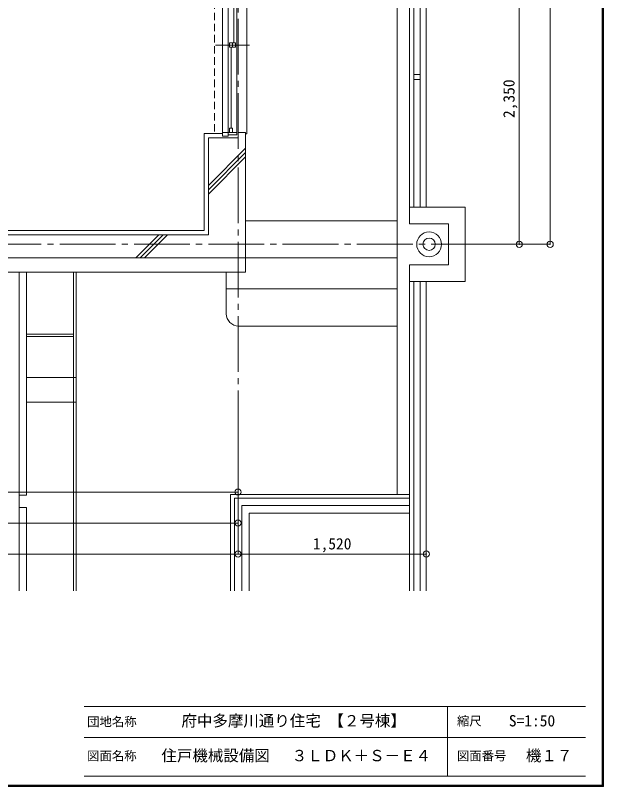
# Model space of a CAD drawing. Units: millimetres at full size, sheet at 1:50. Extents: x -9674 to 9699, y -6794 to 6791.
# Drawn here: x 4950 to 9699, y -6794 to -571 of the extents above; entities that cross this region are included whole.
import ezdxf
from ezdxf.enums import TextEntityAlignment as Align

# ---------------------------------------------------------------- set-up
doc = ezdxf.new("R2010")
doc.units = ezdxf.units.MM
doc.header["$LTSCALE"] = 50
doc.header["$PDMODE"] = 32
doc.header["$PDSIZE"] = 50
doc.linetypes.add('CHAIN2', pattern=[12, 9, -1, 1, -1])
doc.linetypes.add('DASHED1', pattern=[1.8, 1.2, -0.6])
for name, color, linetype, lineweight in [('0-0_図面枠', 7, 'Continuous', 9), ('0-1_タイトル', 7, 'Continuous', 9), ('1-0_芯', 134, 'CHAIN2', 9), ('1-1_躯体', 134, 'Continuous', 9), ('1-3_建具', 134, 'Continuous', 9), ('1-6_ﾊﾞﾙｺﾆｰ・階段', 134, 'Continuous', 9), ('1-8_ハッチ', 134, 'Continuous', 9), ('1-B_寸法', 134, 'Continuous', 9), ('1-C_梁', 134, 'DASHED1', 9)]:
    doc.layers.add(name, color=color, linetype=linetype, lineweight=lineweight)
doc.styles.add('ＭＳ ゴシック', font='')
doc.styles.get('ＭＳ ゴシック').set_extended_font_data('MS Gothic')

msp = doc.modelspace()

# ---------------------------------------------------------------- linework, layer by layer
at = {"layer": '0-0_図面枠'}
for p, q in [((9691.87, -6786.88), (9691.87, 6784.38)), ((9693.64, 6786.14), (9693.64, -6788.64)), ((9695.4, -6790.4), (9695.4, 6787.9)), ((9697.16, -6792.16), (9697.16, 6789.66)), ((9688.35, -6783.35), (9688.35, 6780.85)), ((9690.11, -6785.11), (9690.11, 6782.61)), ((-9673.92, -6793.93), (9698.92, -6793.93)), ((-9672.16, -6792.16), (9697.16, -6792.16)), ((-9670.4, -6790.4), (9695.4, -6790.4)), ((9693.64, -6788.64), (-9668.64, -6788.64)), ((-9666.87, -6786.88), (9691.87, -6786.88)), ((-9665.11, -6785.11), (9690.11, -6785.11)), ((-9663.35, -6783.35), (9688.35, -6783.35))]:
    msp.add_line(p, q, dxfattribs=at)
msp.add_lwpolyline([(9698.92, -6793.93), (9698.92, 6791.43), (-9673.92, 6791.43)], dxfattribs=at)
at = {"layer": '0-1_タイトル'}
for p, q in [((5503.35, -6148.35), (7653.35, -6148.35)), ((7653.35, -6148.35), (9553.35, -6148.35)), ((8439.55, -6148.35), (8439.55, -6710.85)), ((5503.35, -6398.35), (9553.35, -6398.35)), ((5503.35, -6710.85), (9553.35, -6710.85))]:
    msp.add_line(p, q, dxfattribs=at)
at = {"layer": '1-0_芯'}
for p, q in [((6747.5, 4802.35), (6747.5, -3667.65)), ((-8492.5, -2417.65), (8517.5, -2417.65))]:
    msp.add_line(p, q, dxfattribs=at)
at = {"layer": '1-1_躯体'}
for p, q in [((6807.5, -1515.65), (6807.5, -2527.65)), ((6507.5, -1557.65), (6507.5, -2342.65)), ((6507.5, -1557.65), (6747.5, -1557.65)), ((4374.5, -2342.65), (6507.5, -2342.65)), ((4332.5, -2527.65), (6807.5, -2527.65))]:
    msp.add_line(p, q, dxfattribs=at)
msp.add_lwpolyline([(6747.5, -1557.65), (6747.5, -1515.65), (6807.5, -1515.65)], dxfattribs=at)
at = {"layer": '1-3_建具'}
for p, q in [((6620.5, -1515.65), (6620.5, -105.65)), ((6667.5, -120.65), (6667.5, -1500.65)), ((6737.5, -120.65), (6737.5, -1500.65)), ((6817.5, -1525.65), (6817.5, -95.65)), ((6714.5, -793.15), (6714.5, -140.65)), ((6678.5, -793.15), (6726.5, -793.15)), ((6702.5, -793.15), (6702.5, -828.15)), ((6726.5, -793.15), (6726.5, -828.15)), ((6840.98, -810.65), (6564.02, -810.65)), ((6690.5, -828.15), (6690.5, -1480.65)), ((6678.5, -1480.65), (6702.5, -1480.65)), ((6678.5, -1480.65), (6678.5, -1515.65)), ((6702.5, -1480.65), (6702.5, -1515.65)), ((6620.5, -1545.65), (6620.5, -1515.65)), ((6620.5, -1515.65), (6667.5, -1515.65)), ((6620.5, -1545.65), (6667.5, -1545.65)), ((6667.5, -1500.65), (6667.5, -1515.65)), ((6667.5, -1515.65), (6737.5, -1515.65)), ((6667.5, -1545.65), (6667.5, -1515.65)), ((6737.5, -1535.65), (6667.5, -1535.65)), ((6737.5, -1535.65), (6737.5, -1500.65)), ((6807.5, -1525.65), (6817.5, -1525.65))]:
    msp.add_line(p, q, dxfattribs=at)
msp.add_lwpolyline([(6678.5, -793.15), (6678.5, -828.15), (6726.5, -828.15)], dxfattribs=at)
at = {"layer": '1-6_ﾊﾞﾙｺﾆｰ・階段'}
for p, q in [((8032.5, -4436.28), (8032.5, 1875.34)), ((8167.5, -17.65), (8167.5, -2117.65)), ((8217.5, -17.65), (8217.5, -2117.65)), ((8267.5, -17.65), (8267.5, -2117.65)), ((8167.5, -1047.65), (8217.5, -1047.65)), ((8167.5, -1087.65), (8217.5, -1087.65)), ((8132.5, -2117.65), (8582.5, -2117.65)), ((8582.5, -2117.65), (8582.5, -2717.65)), ((6807.5, -2227.65), (8032.5, -2227.65)), ((6807.5, -2527.65), (8032.5, -2527.65)), ((6807.5, -2642.65), (6807.5, -2527.65)), ((8132.5, -2582.65), (8447.5, -2582.65)), ((8132.5, -2582.65), (8132.5, -2717.65)), ((4342.5, -2642.65), (6807.5, -2642.65)), ((4979.5, -2642.65), (4979.5, -5213.28)), ((5039.5, -2642.65), (5039.5, -4442.65)), ((5419.5, -2642.65), (5419.5, -5213.28)), ((5439.5, -2642.65), (5439.5, -5213.28)), ((6652.5, -2977.65), (6652.5, -2642.65)), ((8132.5, -2717.65), (8582.5, -2717.65)), ((8132.5, -2717.65), (8132.5, -5213.28)), ((8167.5, -2717.65), (8167.5, -5213.28)), ((8217.5, -2717.65), (8217.5, -5213.28)), ((8267.5, -2717.65), (8267.5, -5213.28)), ((6652.5, -2777.65), (8032.5, -2777.65)), ((6752.5, -3077.65), (8032.5, -3077.65)), ((5039.5, -3142.65), (5419.5, -3142.65)), ((5039.5, -3162.65), (5419.5, -3162.65)), ((5039.5, -3492.65), (5439.5, -3492.65)), ((5039.5, -3692.65), (5439.5, -3692.65)), ((5039.5, -4442.65), (4979.5, -4442.65)), ((6687.5, -4436.28), (6687.5, -5213.28)), ((8132.5, -4436.28), (6687.5, -4436.28)), ((6717.5, -4466.28), (6717.5, -5213.28)), ((8132.5, -4466.28), (6717.5, -4466.28)), ((5039.5, -4542.65), (4979.5, -4542.65)), ((5039.5, -4542.65), (5039.5, -5213.28)), ((6837.5, -4586.28), (6837.5, -5213.28)), ((8132.5, -4586.28), (6837.5, -4586.28))]:
    msp.add_line(p, q, dxfattribs=at)
for points in [[(8132.5, -17.65), (8132.5, -2117.65), (8132.5, -2252.65)], [(8132.5, -2252.65), (8447.5, -2252.65), (8447.5, -2582.65)], [(8132.5, -4526.28), (6777.5, -4526.28), (6777.5, -5213.28)]]:
    msp.add_lwpolyline(points, dxfattribs=at)
for radius in [100, 50]:
    msp.add_circle((8290, -2417.65), radius, dxfattribs=at)
msp.add_arc((6752.5, -2977.65), 100, 180, 270, dxfattribs=at)
at = {"layer": '1-8_ハッチ'}
for p, q in [((6472.5, -1522.65), (6472.5, -2307.65)), ((6472.5, -1522.65), (6620.5, -1522.65)), ((6507.5, -1942.43), (6807.5, -1642.43)), ((6507.5, -1977.78), (6807.5, -1677.78)), ((6507.5, -2013.14), (6807.5, -1713.14)), ((4362.5, -2307.65), (6472.5, -2307.65)), ((5922.27, -2527.65), (6107.27, -2342.65)), ((5957.63, -2527.65), (6142.63, -2342.65)), ((5992.98, -2527.65), (6177.98, -2342.65))]:
    msp.add_line(p, q, dxfattribs=at)
at = {"layer": '1-B_寸法'}
for p, q in [((9267.5, 3802.35), (9267.5, -2417.65)), ((9017.5, -67.65), (9017.5, -2417.65)), ((8517.5, -2417.65), (9267.5, -2417.65)), ((6747.5, -4917.65), (6747.5, -3667.65)), ((8267.5, -4917.65), (8267.5, -3667.65)), ((2687.5, -4417.65), (6747.5, -4417.65)), ((1917.5, -4667.65), (6747.5, -4667.65)), ((-6752.5, -4917.65), (6747.5, -4917.65)), ((6747.5, -4917.65), (8267.5, -4917.65))]:
    msp.add_line(p, q, dxfattribs=at)
for p in [(9017.5, -2417.65), (9267.5, -2417.65), (6747.5, -4417.65), (6747.5, -4667.65), (6747.5, -4917.65), (8267.5, -4917.65)]:
    msp.add_point(p, dxfattribs=at)
at = {"layer": '1-C_梁'}
msp.add_line((6557.5, -98.65), (6557.5, -1522.65), dxfattribs=at)

# ---------------------------------------------------------------- texts
at = {"layer": '0-1_タイトル', "style": 'ＭＳ ゴシック'}
for s, height, p in [('団地名称', 73.31, (5528.35, -6328.57)), ('府中多摩川通り住宅 【２号棟】', 91.64, (6290.2, -6335.85)), ('縮尺', 73.31, (8514.55, -6323.35)), ('S=1:50', 91.64, (8933.95, -6335.85)), ('図面名称', 73.31, (5528.35, -6604.6)), ('住戸機械設備図', 91.64, (6128.35, -6617.1)), ('３ＬＤＫ＋Ｓ－Ｅ４', 91.64, (7180.86, -6617.1)), ('図面番号', 73.31, (8514.55, -6604.6)), ('機１７', 91.64, (9071.45, -6617.1))]:
    msp.add_text(s, height=height, dxfattribs=at).set_placement(p, align=Align.BOTTOM_LEFT)
at = {"layer": '1-B_寸法', "style": 'ＭＳ ゴシック'}
msp.add_text('2,350', height=91.64, rotation=90, dxfattribs=at).set_placement((9007.5, -1398.9), align=Align.BOTTOM_LEFT)
msp.add_text('1,520', height=91.64, dxfattribs=at).set_placement((7351.25, -4907.65), align=Align.BOTTOM_LEFT)

doc.saveas('drawing.dxf')
